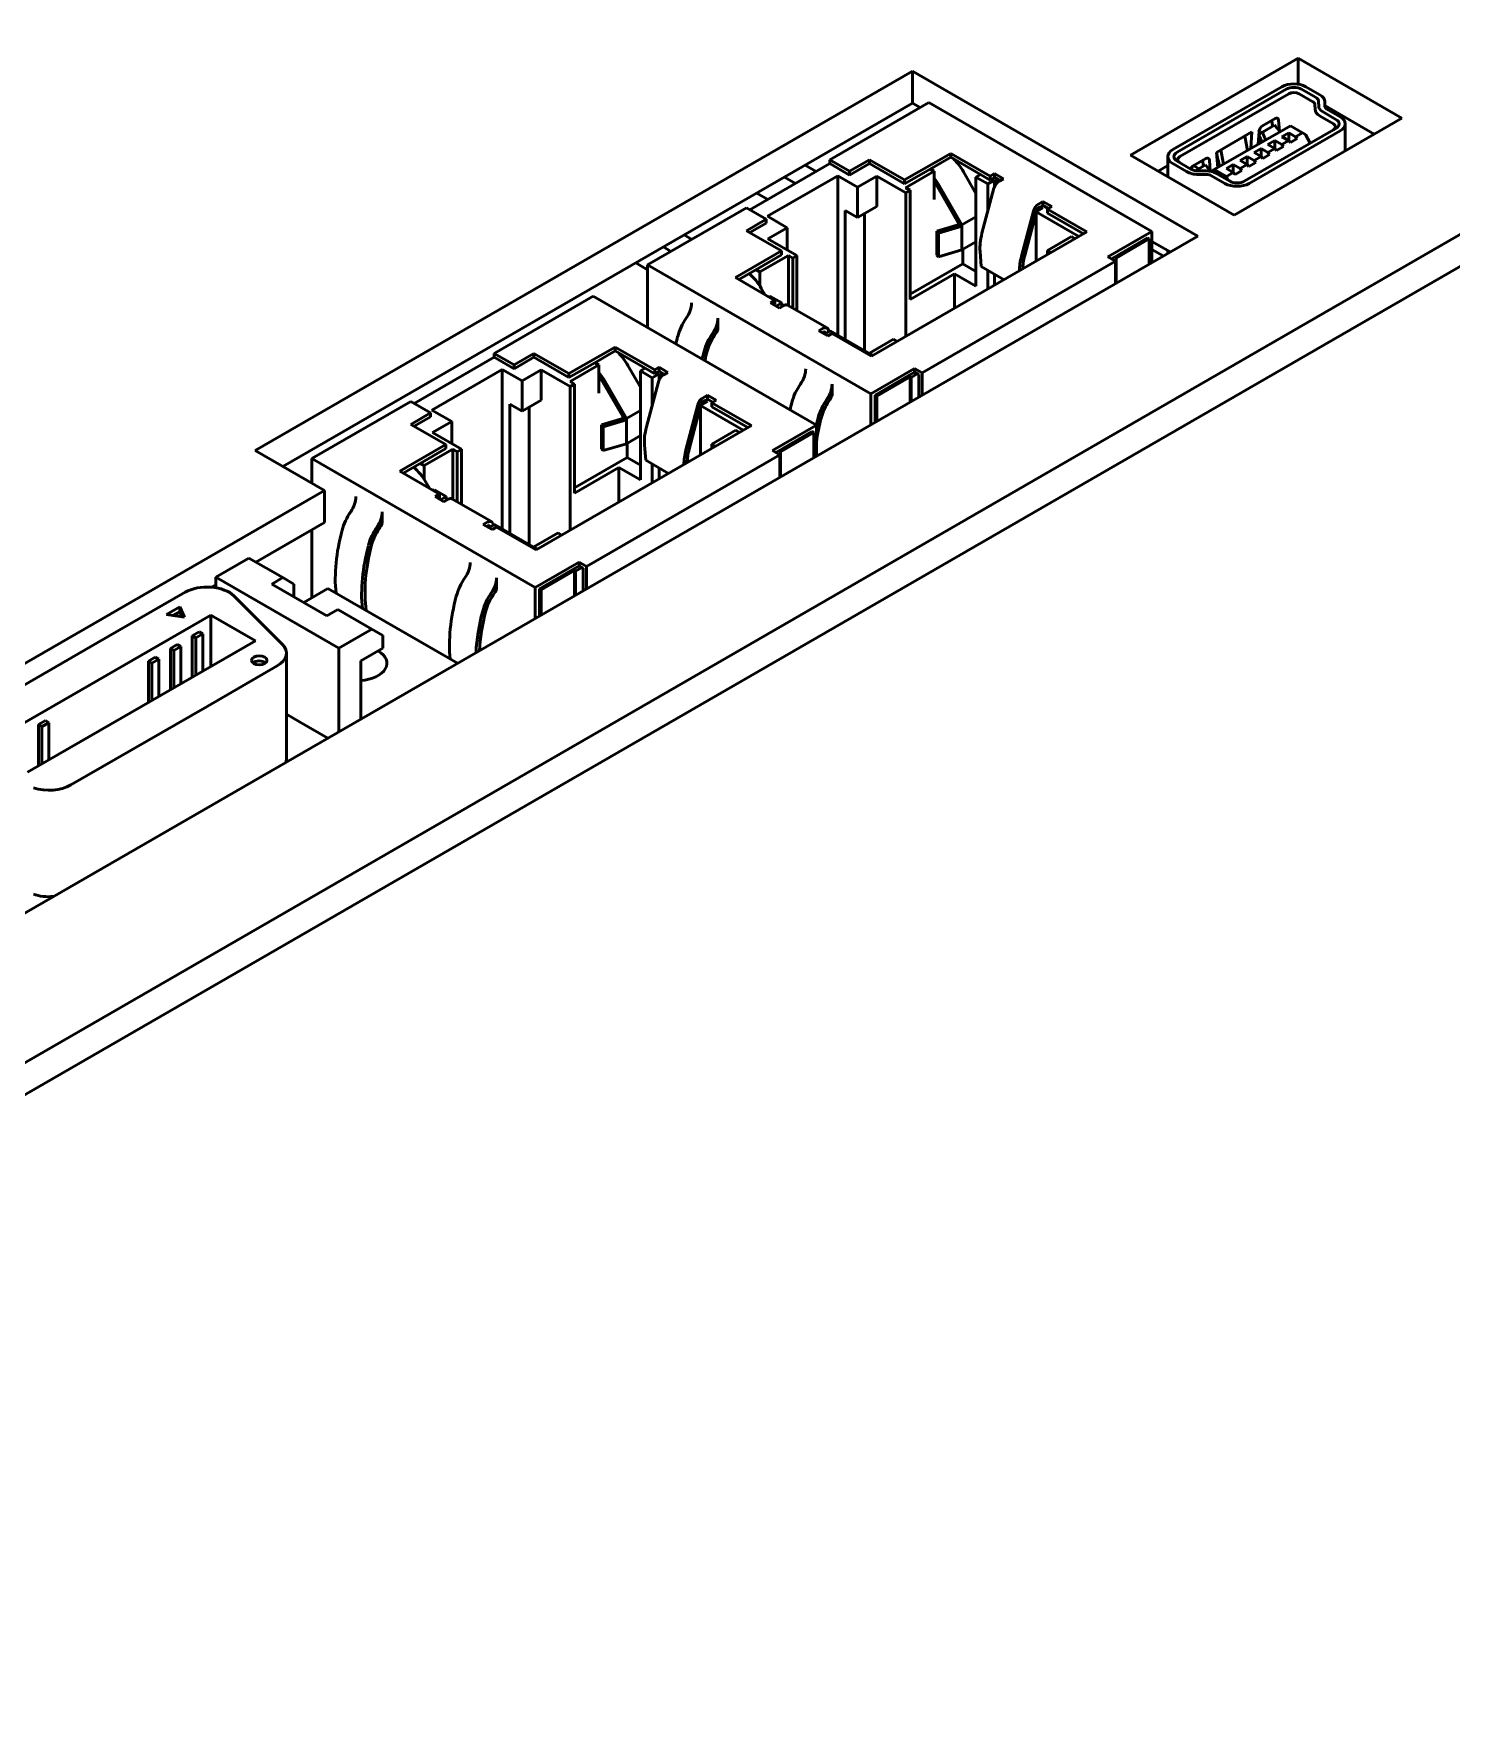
# Model space of a CAD drawing. Header units: millimetres. Extents: x 2121 to 4904, y 892 to 1933.
# Drawn here: x 3199.2 to 3251.3, y 1729.9 to 1791.4 of the extents above; entities that cross this region are included whole.
import ezdxf

# ---------------------------------------------------------------- set-up
doc = ezdxf.new("R2010")
doc.units = ezdxf.units.MM
doc.header["$LTSCALE"] = 1.8
doc.layers.add('외형선(ISO)', color=7, linetype='Continuous', lineweight=50)

msp = doc.modelspace()

# ---------------------------------------------------------------- linework, layer by layer
at = {"layer": '외형선(ISO)'}
for p, q in [((3285.212, 1803.405), (3158.888, 1730.471)), ((3286.231, 1802.817), (3159.906, 1729.883)), ((3239.519, 1786.944), (3245.692, 1790.508)), ((3245.692, 1790.508), (3249.511, 1788.303)), ((3245.692, 1790.508), (3245.692, 1789.556)), ((3207.318, 1776.068), (3231.501, 1790.03)), ((3231.501, 1790.03), (3231.501, 1788.855)), ((3231.501, 1790.03), (3242.001, 1783.968)), ((3241.078, 1787.146), (3245.088, 1789.461)), ((3245.247, 1789.369), (3241.237, 1787.054)), ((3245.342, 1789.204), (3241.333, 1786.889)), ((3246.231, 1788.911), (3245.724, 1789.204)), ((3246.326, 1789.076), (3245.82, 1789.369)), ((3245.979, 1789.461), (3246.486, 1789.168)), ((3231.501, 1788.855), (3208.336, 1775.48)), ((3228.462, 1786.777), (3232.099, 1788.877)), ((3231.78, 1788.693), (3231.501, 1788.855)), ((3232.099, 1788.877), (3240.31, 1784.136)), ((3246.311, 1788.635), (3246.31, 1788.801)), ((3246.446, 1788.746), (3246.445, 1788.912)), ((3246.987, 1788.096), (3246.496, 1788.379)), ((3247.083, 1788.261), (3246.591, 1788.545)), ((3246.67, 1788.913), (3246.671, 1788.746)), ((3248.492, 1787.716), (3246.671, 1788.767)), ((3246.751, 1788.637), (3247.242, 1788.353)), ((3245.406, 1788.028), (3242.606, 1786.411)), ((3242.685, 1787.045), (3243.99, 1787.798)), ((3249.511, 1788.303), (3243.338, 1784.739)), ((3243.729, 1785.994), (3247.083, 1787.93)), ((3247.242, 1787.839), (3243.888, 1785.902)), ((3243.99, 1787.798), (3243.945, 1787.185)), ((3244.218, 1787.342), (3244.251, 1787.814)), ((3244.244, 1787.717), (3244.379, 1787.795)), ((3244.377, 1788.022), (3244.843, 1788.291)), ((3244.379, 1787.795), (3244.825, 1788.052)), ((3244.744, 1788.005), (3244.727, 1788.224)), ((3244.97, 1788.229), (3245, 1787.83)), ((3245.342, 1787.771), (3245.088, 1787.624)), ((3245.342, 1787.771), (3245.342, 1787.477)), ((3245.342, 1787.771), (3245.597, 1787.624)), ((3245.851, 1787.771), (3245.406, 1788.028)), ((3245.597, 1787.624), (3245.851, 1787.771)), ((3245.851, 1787.771), (3245.966, 1787.705)), ((3247.426, 1788.096), (3247.426, 1787.1)), ((3244.324, 1787.183), (3244.069, 1787.036)), ((3244.324, 1787.183), (3244.324, 1786.889)), ((3244.324, 1787.183), (3244.579, 1787.036)), ((3244.833, 1787.477), (3244.579, 1787.33)), ((3244.579, 1787.33), (3244.833, 1787.183)), ((3244.579, 1787.036), (3244.833, 1787.183)), ((3244.833, 1787.477), (3244.833, 1787.183)), ((3244.833, 1787.477), (3245.088, 1787.33)), ((3244.833, 1787.183), (3244.897, 1787.114)), ((3244.897, 1787.114), (3245.151, 1787.261)), ((3245.088, 1787.624), (3245.342, 1787.477)), ((3245.088, 1787.33), (3245.342, 1787.477)), ((3245.151, 1787.261), (3245.088, 1787.33)), ((3245.342, 1787.477), (3245.406, 1787.408)), ((3245.406, 1787.408), (3245.66, 1787.555)), ((3245.66, 1787.555), (3245.597, 1787.624)), ((3245.966, 1787.705), (3246.127, 1787.379)), ((3225.515, 1784.932), (3228.462, 1786.633)), ((3227.555, 1786.577), (3227.959, 1786.343)), ((3228.462, 1786.777), (3229.189, 1786.357)), ((3228.462, 1786.777), (3228.462, 1786.633)), ((3229.189, 1786.213), (3228.462, 1786.633)), ((3229.916, 1786.777), (3229.189, 1786.357)), ((3229.916, 1786.633), (3229.189, 1786.213)), ((3231.21, 1786.03), (3229.916, 1786.777)), ((3229.916, 1786.777), (3229.916, 1786.633)), ((3231.21, 1785.887), (3229.916, 1786.633)), ((3232.907, 1787.01), (3231.21, 1786.03)), ((3232.907, 1786.867), (3232.155, 1786.433)), ((3234.362, 1786.17), (3232.907, 1787.01)), ((3232.907, 1787.01), (3232.907, 1786.867)), ((3232.907, 1786.867), (3234.006, 1786.232)), ((3243.338, 1784.739), (3239.519, 1786.944)), ((3240.894, 1786.562), (3240.537, 1786.356)), ((3240.894, 1786.889), (3240.894, 1786.15)), ((3241.585, 1786.339), (3241.078, 1786.632)), ((3241.237, 1786.723), (3241.744, 1786.431)), ((3241.832, 1786.552), (3242.298, 1786.821)), ((3242.04, 1786.444), (3241.842, 1786.558)), ((3242.279, 1786.582), (3241.915, 1786.372)), ((3242.198, 1786.535), (3242.181, 1786.754)), ((3242.425, 1786.76), (3242.455, 1786.36)), ((3242.73, 1786.483), (3242.685, 1787.045)), ((3243.306, 1786.595), (3243.051, 1786.448)), ((3243.306, 1786.595), (3243.306, 1786.301)), ((3243.306, 1786.595), (3243.56, 1786.448)), ((3243.815, 1786.889), (3243.56, 1786.742)), ((3243.56, 1786.742), (3243.815, 1786.595)), ((3243.56, 1786.448), (3243.815, 1786.595)), ((3243.815, 1786.889), (3243.815, 1786.595)), ((3243.815, 1786.889), (3244.069, 1786.742)), ((3243.815, 1786.595), (3243.879, 1786.526)), ((3243.879, 1786.526), (3244.133, 1786.673)), ((3244.069, 1787.036), (3244.324, 1786.889)), ((3244.069, 1786.742), (3244.324, 1786.889)), ((3244.133, 1786.673), (3244.069, 1786.742)), ((3244.324, 1786.889), (3244.388, 1786.82)), ((3244.388, 1786.82), (3244.642, 1786.967)), ((3244.642, 1786.967), (3244.579, 1787.036)), ((3228.753, 1786.185), (3226.166, 1784.692)), ((3226.791, 1786.136), (3227.195, 1785.902)), ((3229.48, 1785.765), (3228.753, 1786.185)), ((3228.753, 1786.185), (3228.753, 1780.315)), ((3229.189, 1786.357), (3229.189, 1786.213)), ((3230.191, 1786.176), (3229.48, 1785.765)), ((3230.191, 1786.176), (3231.258, 1785.56)), ((3230.191, 1786.176), (3230.191, 1785.056)), ((3232.155, 1786.433), (3231.21, 1785.887)), ((3231.21, 1786.03), (3231.21, 1785.887)), ((3232.301, 1786.349), (3231.25, 1785.742)), ((3232.301, 1786.349), (3232.155, 1786.433)), ((3232.301, 1786.349), (3232.301, 1785.306)), ((3233.374, 1786.334), (3233.836, 1785.534)), ((3233.836, 1786.134), (3234.006, 1786.232)), ((3234.273, 1785.882), (3233.836, 1786.134)), ((3233.836, 1786.134), (3233.836, 1784.675)), ((3234.362, 1786.027), (3234.006, 1786.232)), ((3234.523, 1786.027), (3234.273, 1785.882)), ((3234.523, 1786.264), (3234.362, 1786.17)), ((3234.362, 1786.17), (3234.362, 1786.027)), ((3234.523, 1786.12), (3234.362, 1786.027)), ((3234.847, 1786.077), (3234.523, 1786.264)), ((3234.523, 1786.264), (3234.523, 1786.12)), ((3234.722, 1786.005), (3234.523, 1786.12)), ((3234.645, 1785.956), (3234.523, 1786.027)), ((3234.523, 1786.027), (3234.523, 1785.793)), ((3234.685, 1785.984), (3234.847, 1786.077)), ((3242.316, 1786.232), (3242.028, 1786.232)), ((3242.029, 1786.362), (3242.317, 1786.362)), ((3242.997, 1785.902), (3242.506, 1786.186)), ((3242.606, 1786.411), (3242.542, 1786.374)), ((3242.542, 1786.33), (3242.542, 1786.374)), ((3242.606, 1786.411), (3243.051, 1786.154)), ((3242.665, 1786.278), (3243.156, 1785.994)), ((3243.051, 1786.448), (3243.306, 1786.301)), ((3243.051, 1786.154), (3243.306, 1786.301)), ((3243.097, 1786.048), (3243.051, 1786.154)), ((3243.097, 1786.048), (3243.065, 1786.047)), ((3243.239, 1785.957), (3243.097, 1786.048)), ((3243.306, 1786.301), (3243.369, 1786.232)), ((3243.369, 1786.232), (3243.624, 1786.379)), ((3243.624, 1786.379), (3243.56, 1786.448)), ((3226.177, 1785.314), (3225.773, 1785.548)), ((3229.48, 1785.765), (3229.48, 1784.645)), ((3231.25, 1785.742), (3231.412, 1785.649)), ((3231.258, 1785.56), (3231.412, 1785.649)), ((3231.258, 1785.56), (3231.258, 1780.272)), ((3231.412, 1785.649), (3231.412, 1781.636)), ((3233.222, 1784.386), (3232.417, 1785.781)), ((3232.485, 1785.821), (3233.319, 1784.377)), ((3234.057, 1784.069), (3234.5, 1785.727)), ((3234.273, 1785.882), (3234.273, 1784.876)), ((3221.753, 1782.904), (3225.39, 1785.004)), ((3225.39, 1785.004), (3226.118, 1784.584)), ((3226.166, 1784.692), (3226.894, 1784.272)), ((3229.48, 1784.645), (3229.027, 1784.907)), ((3229.027, 1780.156), (3229.027, 1784.907)), ((3230.191, 1785.056), (3229.48, 1784.645)), ((3229.739, 1784.795), (3229.739, 1779.746)), ((3233.319, 1784.377), (3233.836, 1784.675)), ((3233.836, 1784.675), (3233.836, 1783.752)), ((3235.512, 1783.229), (3235.955, 1784.887)), ((3236.051, 1784.828), (3235.629, 1783.247)), ((3236.051, 1784.855), (3236.301, 1785)), ((3237.624, 1783.947), (3236.051, 1784.855)), ((3236.051, 1784.855), (3236.051, 1783.039)), ((3236.072, 1784.906), (3236.059, 1784.86)), ((3236.14, 1785.144), (3236.301, 1785.237)), ((3236.22, 1785.047), (3236.14, 1785)), ((3236.22, 1785.047), (3236.301, 1785.093)), ((3236.301, 1785), (3236.22, 1785.047)), ((3236.301, 1785.093), (3236.301, 1785.237)), ((3236.625, 1785.05), (3236.301, 1785.237)), ((3236.5, 1784.979), (3236.301, 1785.093)), ((3236.463, 1784.957), (3236.625, 1785.05)), ((3237.918, 1784.117), (3236.463, 1784.957)), ((3236.463, 1784.957), (3236.463, 1784.813)), ((3237.793, 1784.045), (3236.463, 1784.813)), ((3226.118, 1784.584), (3225.39, 1784.164)), ((3225.39, 1784.164), (3226.683, 1783.417)), ((3226.118, 1784.44), (3225.515, 1784.092)), ((3226.118, 1784.584), (3226.118, 1784.44)), ((3226.894, 1784.272), (3226.182, 1783.861)), ((3226.894, 1784.272), (3226.894, 1783.451)), ((3229.997, 1779.544), (3237.918, 1784.117)), ((3232.403, 1784.145), (3233.222, 1784.386)), ((3232.462, 1784.078), (3232.403, 1784.145)), ((3232.403, 1783.268), (3232.403, 1784.145)), ((3233.319, 1784.33), (3232.462, 1784.078)), ((3232.462, 1783.201), (3232.462, 1784.078)), ((3233.319, 1784.33), (3233.222, 1784.386)), ((3233.319, 1784.377), (3233.319, 1784.33)), ((3233.319, 1783.453), (3233.319, 1784.33)), ((3240.31, 1784.136), (3238.694, 1783.203)), ((3240.31, 1784.136), (3240.31, 1782.992)), ((3242.001, 1783.968), (3174.543, 1745.021)), ((3222.336, 1783.564), (3222.616, 1783.402)), ((3223.1, 1784.005), (3223.38, 1783.843)), ((3227.249, 1783.245), (3226.182, 1783.861)), ((3233.319, 1783.453), (3232.462, 1783.201)), ((3233.319, 1783.453), (3233.836, 1783.752)), ((3233.351, 1783.472), (3233.351, 1782.942)), ((3233.836, 1783.752), (3233.836, 1782.121)), ((3237.352, 1783.945), (3236.463, 1783.432)), ((3236.463, 1783.432), (3236.597, 1783.355)), ((3236.463, 1783.432), (3236.463, 1783.277)), ((3237.486, 1783.868), (3237.352, 1783.945)), ((3240.148, 1783.899), (3238.928, 1783.194)), ((3240.213, 1783.861), (3238.993, 1783.157)), ((3240.148, 1783.899), (3240.213, 1783.861)), ((3240.213, 1783.861), (3240.213, 1782.936)), ((3240.983, 1783.38), (3240.31, 1783.768)), ((3240.31, 1783.474), (3240.728, 1783.233)), ((3240.894, 1783.431), (3240.894, 1783.329)), ((3221.753, 1782.725), (3221.318, 1782.976)), ((3221.753, 1782.904), (3229.965, 1778.163)), ((3221.753, 1780.594), (3221.753, 1782.904)), ((3226.683, 1783.417), (3224.986, 1782.437)), ((3226.683, 1783.273), (3225.738, 1782.728)), ((3225.883, 1782.644), (3226.934, 1783.25)), ((3226.683, 1783.417), (3226.683, 1783.273)), ((3227.096, 1783.157), (3226.934, 1783.25)), ((3226.934, 1783.25), (3226.934, 1781.407)), ((3227.096, 1783.157), (3227.249, 1783.245)), ((3227.096, 1783.157), (3227.096, 1781.314)), ((3227.249, 1783.245), (3227.249, 1781.225)), ((3233.351, 1782.942), (3231.412, 1781.822)), ((3231.856, 1778.938), (3238.968, 1783.044)), ((3232.462, 1783.201), (3232.403, 1783.268)), ((3233.836, 1782.662), (3233.351, 1782.942)), ((3234.033, 1782.845), (3233.987, 1783.4)), ((3234.873, 1782.359), (3234.033, 1782.845)), ((3238.968, 1783.044), (3238.694, 1783.203)), ((3238.928, 1783.194), (3238.818, 1783.131)), ((3238.928, 1783.194), (3238.993, 1783.157)), ((3238.968, 1783.044), (3238.968, 1782.217)), ((3238.993, 1782.231), (3238.993, 1783.157)), ((3224.986, 1782.437), (3226.441, 1781.597)), ((3225.111, 1782.365), (3225.738, 1782.728)), ((3225.883, 1782.644), (3225.738, 1782.728)), ((3225.883, 1782.644), (3225.883, 1782.132)), ((3233.044, 1782.578), (3231.412, 1781.636)), ((3233.044, 1782.578), (3233.044, 1781.303)), ((3233.044, 1782.578), (3233.836, 1782.121)), ((3234.273, 1782.706), (3234.273, 1782.013)), ((3234.523, 1782.562), (3234.523, 1782.157)), ((3216.115, 1779.649), (3219.752, 1781.749)), ((3219.752, 1781.749), (3227.964, 1777.008)), ((3225.939, 1782.041), (3226.072, 1781.811)), ((3226.21, 1781.731), (3226.255, 1781.757)), ((3226.255, 1781.757), (3226.692, 1781.505)), ((3226.441, 1781.597), (3226.279, 1781.504)), ((3226.441, 1781.597), (3226.441, 1781.454)), ((3226.279, 1781.504), (3226.603, 1781.317)), ((3226.441, 1781.454), (3226.404, 1781.432)), ((3226.692, 1781.505), (3226.485, 1781.386)), ((3226.603, 1781.317), (3226.764, 1781.411)), ((3226.692, 1781.505), (3226.692, 1781.369)), ((3228.358, 1780.585), (3226.904, 1781.425)), ((3224.34, 1780.944), (3224.34, 1780.518)), ((3228.057, 1780.477), (3228.219, 1780.571)), ((3228.057, 1780.477), (3228.381, 1780.291)), ((3228.219, 1780.427), (3228.182, 1780.406)), ((3228.263, 1780.359), (3228.47, 1780.478)), ((3228.299, 1780.38), (3228.287, 1780.411)), ((3228.381, 1780.291), (3228.542, 1780.384)), ((3228.404, 1780.528), (3228.432, 1780.457)), ((3230.042, 1779.57), (3228.47, 1780.478)), ((3228.542, 1780.384), (3229.997, 1779.544)), ((3220.561, 1779.882), (3218.863, 1778.902)), ((3220.561, 1779.738), (3219.809, 1779.305)), ((3222.016, 1779.042), (3220.561, 1779.882)), ((3220.561, 1779.882), (3220.561, 1779.738)), ((3220.561, 1779.738), (3221.66, 1779.104)), ((3230.805, 1780.166), (3229.916, 1779.652)), ((3230.805, 1780.166), (3230.94, 1780.088)), ((3213.169, 1777.804), (3216.115, 1779.505)), ((3216.115, 1779.649), (3216.843, 1779.229)), ((3216.115, 1779.649), (3216.115, 1779.505)), ((3216.843, 1779.085), (3216.115, 1779.505)), ((3217.57, 1779.649), (3216.843, 1779.229)), ((3217.57, 1779.505), (3216.843, 1779.085)), ((3216.843, 1779.229), (3216.843, 1779.085)), ((3218.863, 1778.902), (3217.57, 1779.649)), ((3217.57, 1779.649), (3217.57, 1779.505)), ((3218.863, 1778.759), (3217.57, 1779.505)), ((3219.809, 1779.305), (3218.863, 1778.759)), ((3219.955, 1779.221), (3218.904, 1778.614)), ((3219.955, 1779.221), (3219.809, 1779.305)), ((3219.955, 1779.221), (3219.955, 1778.178)), ((3221.028, 1779.206), (3221.49, 1778.406)), ((3222.177, 1779.136), (3222.016, 1779.042)), ((3222.5, 1778.949), (3222.177, 1779.136)), ((3222.177, 1779.136), (3222.177, 1778.992)), ((3229.916, 1779.652), (3230.051, 1779.575)), ((3229.916, 1779.643), (3229.916, 1779.652)), ((3216.406, 1779.057), (3213.82, 1777.564)), ((3217.134, 1778.637), (3216.406, 1779.057)), ((3216.406, 1779.057), (3216.406, 1773.187)), ((3217.845, 1779.048), (3217.134, 1778.637)), ((3217.134, 1778.637), (3217.134, 1777.517)), ((3217.845, 1779.048), (3218.912, 1778.432)), ((3217.845, 1779.048), (3217.845, 1777.928)), ((3218.863, 1778.902), (3218.863, 1778.759)), ((3218.904, 1778.614), (3219.065, 1778.521)), ((3218.912, 1778.432), (3219.065, 1778.521)), ((3219.065, 1778.521), (3219.065, 1774.508)), ((3220.876, 1777.258), (3220.071, 1778.653)), ((3220.139, 1778.693), (3220.973, 1777.249)), ((3221.49, 1779.006), (3221.66, 1779.104)), ((3221.927, 1778.754), (3221.49, 1779.006)), ((3221.49, 1779.006), (3221.49, 1777.547)), ((3222.016, 1778.899), (3221.66, 1779.104)), ((3221.711, 1776.941), (3222.154, 1778.599)), ((3222.177, 1778.899), (3221.927, 1778.754)), ((3221.927, 1778.754), (3221.927, 1777.748)), ((3222.016, 1779.042), (3222.016, 1778.899)), ((3222.177, 1778.992), (3222.016, 1778.899)), ((3222.376, 1778.877), (3222.177, 1778.992)), ((3222.299, 1778.828), (3222.177, 1778.899)), ((3222.177, 1778.899), (3222.177, 1778.665)), ((3222.339, 1778.856), (3222.5, 1778.949)), ((3228.542, 1778.518), (3228.542, 1778.091)), ((3229.965, 1778.163), (3231.581, 1779.096)), ((3231.347, 1778.817), (3230.126, 1778.113)), ((3231.412, 1778.78), (3230.191, 1778.075)), ((3231.581, 1778.953), (3231.347, 1778.817)), ((3231.347, 1778.817), (3231.412, 1778.78)), ((3231.355, 1778.822), (3231.452, 1778.766)), ((3231.412, 1778.78), (3231.412, 1777.854)), ((3231.452, 1778.766), (3231.678, 1778.897)), ((3231.452, 1777.877), (3231.452, 1778.766)), ((3231.581, 1779.096), (3231.581, 1778.953)), ((3231.856, 1778.938), (3231.581, 1779.096)), ((3231.581, 1778.953), (3231.732, 1778.866)), ((3231.732, 1778.039), (3231.732, 1778.866)), ((3231.856, 1778.938), (3231.856, 1778.111)), ((3217.845, 1777.928), (3217.134, 1777.517)), ((3218.912, 1778.432), (3218.912, 1773.144)), ((3223.794, 1778.016), (3223.955, 1778.109)), ((3223.874, 1777.919), (3223.794, 1777.872)), ((3223.874, 1777.919), (3223.955, 1777.965)), ((3223.955, 1777.872), (3223.874, 1777.919)), ((3223.955, 1777.965), (3223.955, 1778.109)), ((3224.279, 1777.922), (3223.955, 1778.109)), ((3224.154, 1777.851), (3223.955, 1777.965)), ((3224.117, 1777.829), (3224.279, 1777.922)), ((3229.965, 1777.019), (3229.965, 1778.163)), ((3230.126, 1778.113), (3230.126, 1777.112)), ((3230.126, 1778.113), (3230.191, 1778.075)), ((3230.191, 1777.149), (3230.191, 1778.075)), ((3209.407, 1775.776), (3213.044, 1777.876)), ((3213.044, 1777.876), (3213.772, 1777.456)), ((3213.772, 1777.456), (3213.044, 1777.036)), ((3213.772, 1777.312), (3213.169, 1776.964)), ((3213.772, 1777.456), (3213.772, 1777.312)), ((3213.82, 1777.564), (3214.548, 1777.144)), ((3217.134, 1777.517), (3216.681, 1777.779)), ((3216.681, 1773.028), (3216.681, 1777.779)), ((3217.392, 1777.667), (3217.392, 1772.618)), ((3220.973, 1777.249), (3221.49, 1777.547)), ((3221.49, 1777.547), (3221.49, 1776.624)), ((3223.166, 1776.101), (3223.608, 1777.759)), ((3223.705, 1777.7), (3223.283, 1776.119)), ((3223.705, 1777.727), (3223.955, 1777.872)), ((3225.277, 1776.819), (3223.705, 1777.727)), ((3223.705, 1777.727), (3223.705, 1775.911)), ((3223.725, 1777.778), (3223.713, 1777.732)), ((3225.572, 1776.989), (3224.117, 1777.829)), ((3224.117, 1777.829), (3224.117, 1777.685)), ((3225.447, 1776.917), (3224.117, 1777.685)), ((3213.044, 1777.036), (3214.337, 1776.289)), ((3214.548, 1777.144), (3213.836, 1776.733)), ((3214.903, 1776.117), (3213.836, 1776.733)), ((3214.548, 1777.144), (3214.548, 1776.323)), ((3217.651, 1772.416), (3225.572, 1776.989)), ((3220.057, 1777.017), (3220.876, 1777.258)), ((3220.116, 1776.95), (3220.057, 1777.017)), ((3220.057, 1776.14), (3220.057, 1777.017)), ((3220.973, 1777.202), (3220.116, 1776.95)), ((3220.116, 1776.073), (3220.116, 1776.95)), ((3220.973, 1777.202), (3220.876, 1777.258)), ((3220.973, 1777.249), (3220.973, 1777.202)), ((3220.973, 1776.325), (3220.973, 1777.202)), ((3225.006, 1776.817), (3224.117, 1776.304)), ((3225.14, 1776.74), (3225.006, 1776.817)), ((3227.964, 1777.008), (3226.348, 1776.075)), ((3227.802, 1776.771), (3226.582, 1776.066)), ((3227.867, 1776.733), (3226.647, 1776.029)), ((3227.802, 1776.771), (3227.867, 1776.733)), ((3227.867, 1776.733), (3227.867, 1775.807)), ((3227.964, 1777.008), (3227.964, 1775.863)), ((3209.863, 1774.599), (3207.318, 1776.068)), ((3214.337, 1776.289), (3212.64, 1775.309)), ((3214.337, 1776.145), (3213.392, 1775.6)), ((3213.537, 1775.516), (3214.588, 1776.122)), ((3214.337, 1776.289), (3214.337, 1776.145)), ((3214.75, 1776.029), (3214.588, 1776.122)), ((3214.588, 1776.122), (3214.588, 1774.279)), ((3214.75, 1776.029), (3214.903, 1776.117)), ((3214.903, 1776.117), (3214.903, 1774.097)), ((3220.116, 1776.073), (3220.057, 1776.14)), ((3220.973, 1776.325), (3220.116, 1776.073)), ((3220.973, 1776.325), (3221.49, 1776.624)), ((3221.005, 1776.344), (3221.005, 1775.814)), ((3221.49, 1776.624), (3221.49, 1774.993)), ((3221.687, 1775.717), (3221.641, 1776.272)), ((3224.117, 1776.304), (3224.251, 1776.227)), ((3224.117, 1776.304), (3224.117, 1776.149)), ((3226.622, 1775.916), (3226.348, 1776.075)), ((3226.582, 1776.066), (3226.472, 1776.003)), ((3226.582, 1776.066), (3226.647, 1776.029)), ((3209.407, 1775.776), (3217.619, 1771.035)), ((3209.407, 1774.862), (3209.407, 1775.776)), ((3212.765, 1775.237), (3213.392, 1775.6)), ((3213.537, 1775.516), (3213.392, 1775.6)), ((3213.537, 1775.516), (3213.537, 1775.004)), ((3214.75, 1776.029), (3214.75, 1774.186)), ((3221.005, 1775.814), (3219.065, 1774.694)), ((3220.698, 1775.45), (3219.065, 1774.508)), ((3219.51, 1771.81), (3226.622, 1775.916)), ((3220.698, 1775.45), (3220.698, 1774.175)), ((3220.698, 1775.45), (3221.49, 1774.993)), ((3221.49, 1775.534), (3221.005, 1775.814)), ((3222.527, 1775.231), (3221.687, 1775.717)), ((3221.927, 1775.578), (3221.927, 1774.885)), ((3222.177, 1775.434), (3222.177, 1775.029)), ((3226.622, 1775.916), (3226.622, 1775.089)), ((3226.647, 1775.103), (3226.647, 1776.029)), ((3212.64, 1775.309), (3214.095, 1774.469)), ((3213.593, 1774.913), (3213.726, 1774.683)), ((3166.588, 1749.614), (3209.863, 1774.599)), ((3209.863, 1773.423), (3209.863, 1774.599)), ((3213.864, 1774.603), (3213.909, 1774.629)), ((3213.909, 1774.629), (3214.345, 1774.377)), ((3214.095, 1774.469), (3213.933, 1774.376)), ((3213.933, 1774.376), (3214.257, 1774.189)), ((3214.095, 1774.326), (3214.058, 1774.304)), ((3214.095, 1774.469), (3214.095, 1774.326)), ((3214.345, 1774.377), (3214.139, 1774.257)), ((3214.257, 1774.189), (3214.418, 1774.283)), ((3214.345, 1774.377), (3214.345, 1774.241)), ((3216.012, 1773.457), (3214.558, 1774.296)), ((3211.994, 1773.816), (3211.994, 1773.39)), ((3209.863, 1773.423), (3207.342, 1771.967)), ((3209.407, 1770.66), (3209.407, 1773.16)), ((3215.711, 1773.349), (3215.873, 1773.443)), ((3215.711, 1773.349), (3216.035, 1773.163)), ((3215.873, 1773.299), (3215.836, 1773.278)), ((3215.917, 1773.231), (3216.124, 1773.35)), ((3215.953, 1773.252), (3215.941, 1773.283)), ((3216.035, 1773.163), (3216.196, 1773.256)), ((3216.058, 1773.4), (3216.086, 1773.328)), ((3217.696, 1772.442), (3216.124, 1773.35)), ((3216.196, 1773.256), (3217.651, 1772.416)), ((3218.459, 1773.038), (3217.57, 1772.524)), ((3218.459, 1773.038), (3218.593, 1772.96)), ((3217.57, 1772.524), (3217.704, 1772.447)), ((3217.57, 1772.515), (3217.57, 1772.524)), ((3205.87, 1771.417), (3207.082, 1772.117)), ((3208.335, 1771.394), (3207.082, 1772.117)), ((3217.619, 1771.035), (3219.235, 1771.968)), ((3219.235, 1771.824), (3219.001, 1771.689)), ((3219.106, 1771.638), (3219.332, 1771.768)), ((3219.235, 1771.968), (3219.235, 1771.824)), ((3219.51, 1771.81), (3219.235, 1771.968)), ((3219.235, 1771.824), (3219.386, 1771.738)), ((3219.386, 1770.911), (3219.386, 1771.738)), ((3219.51, 1771.81), (3219.51, 1770.983)), ((3210.396, 1768.804), (3205.87, 1771.417)), ((3205.87, 1771.023), (3205.87, 1771.417)), ((3207.931, 1771.16), (3208.335, 1771.394)), ((3207.931, 1771.16), (3209.951, 1769.994)), ((3208.335, 1771.394), (3208.739, 1771.16)), ((3208.739, 1771.16), (3208.739, 1770.694)), ((3216.196, 1771.39), (3216.196, 1770.963)), ((3219.001, 1771.689), (3217.78, 1770.985)), ((3219.065, 1771.652), (3217.845, 1770.947)), ((3219.001, 1771.689), (3219.065, 1771.652)), ((3219.009, 1771.694), (3219.106, 1771.638)), ((3219.065, 1771.652), (3219.065, 1770.726)), ((3219.106, 1770.749), (3219.106, 1771.638)), ((3201.505, 1768.991), (3204.738, 1770.857)), ((3205.87, 1771.117), (3205.738, 1771.041)), ((3206.536, 1770.72), (3208.311, 1768.945)), ((3209.992, 1770.997), (3209.103, 1770.484)), ((3213.721, 1768.844), (3209.992, 1770.997)), ((3217.619, 1769.891), (3217.619, 1771.035)), ((3217.78, 1770.985), (3217.78, 1769.984)), ((3217.78, 1770.985), (3217.845, 1770.947)), ((3217.845, 1770.021), (3217.845, 1770.947)), ((3197.303, 1765.177), (3205.685, 1770.017)), ((3204.54, 1770.321), (3204.05, 1770.039)), ((3204.719, 1769.935), (3204.05, 1770.039)), ((3204.54, 1770.135), (3204.305, 1769.999)), ((3204.54, 1770.321), (3204.719, 1769.935)), ((3204.54, 1770.135), (3204.54, 1770.321)), ((3204.54, 1770.135), (3204.626, 1769.949)), ((3205.685, 1770.017), (3207.325, 1769.071)), ((3205.685, 1770.017), (3205.685, 1768.124)), ((3210.355, 1770.227), (3209.951, 1769.994)), ((3211.608, 1769.504), (3210.355, 1770.227)), ((3205.004, 1769.25), (3205.258, 1769.397)), ((3205.385, 1769.324), (3205.131, 1769.177)), ((3205.258, 1769.397), (3205.385, 1769.324)), ((3205.385, 1769.324), (3205.385, 1767.951)), ((3210.396, 1768.804), (3211.608, 1769.504)), ((3211.608, 1769.504), (3212.012, 1769.271)), ((3195.848, 1765.724), (3201.505, 1768.991)), ((3207.325, 1769.071), (3198.942, 1764.231)), ((3204.196, 1768.784), (3204.45, 1768.93)), ((3204.196, 1767.264), (3204.196, 1768.784)), ((3204.323, 1768.711), (3204.196, 1768.784)), ((3204.577, 1768.857), (3204.323, 1768.711)), ((3204.323, 1767.338), (3204.323, 1768.711)), ((3204.45, 1768.93), (3204.577, 1768.857)), ((3204.577, 1768.857), (3204.577, 1767.484)), ((3205.004, 1767.731), (3205.004, 1769.25)), ((3205.131, 1769.177), (3205.004, 1769.25)), ((3205.131, 1767.804), (3205.131, 1769.177)), ((3210.396, 1765.72), (3210.396, 1768.804)), ((3212.012, 1768.804), (3211.204, 1768.337)), ((3212.012, 1769.271), (3212.012, 1768.804)), ((3214.763, 1768.242), (3213.721, 1768.844)), ((3203.388, 1768.317), (3203.641, 1768.464)), ((3203.388, 1766.798), (3203.388, 1768.317)), ((3203.515, 1768.244), (3203.388, 1768.317)), ((3203.768, 1768.39), (3203.515, 1768.244)), ((3203.515, 1766.871), (3203.515, 1768.244)), ((3203.641, 1768.464), (3203.768, 1768.39)), ((3203.768, 1768.39), (3203.768, 1767.018)), ((3208.13, 1768.149), (3205.546, 1766.657)), ((3208.464, 1764.696), (3208.464, 1768.615)), ((3211.204, 1768.337), (3211.204, 1766.187)), ((3205.546, 1766.657), (3200.539, 1763.766)), ((3208.952, 1766.091), (3208.464, 1766.373)), ((3199.347, 1765.984), (3199.6, 1766.131)), ((3199.473, 1765.911), (3199.347, 1765.984)), ((3199.347, 1764.465), (3199.347, 1765.984)), ((3199.727, 1766.057), (3199.473, 1765.911)), ((3199.473, 1764.538), (3199.473, 1765.911)), ((3199.6, 1766.131), (3199.727, 1766.057)), ((3199.727, 1766.057), (3199.727, 1764.684)), ((3209.995, 1765.489), (3208.952, 1766.091))]:
    msp.add_line(p, q, dxfattribs=at)
for centre, major_axis, start_param, end_param in [((3245.533, 1789.204), (0.63, 0), 0.785398, 2.356194), ((3245.533, 1789.204), (-0.405, 0), 3.926991, 5.497787), ((3245.533, 1789.093), (-0.27, 0), 3.926991, 5.497787), ((3246.04, 1788.911), (0.405, 0), 0.004831, 0.785398), ((3246.04, 1788.911), (0.63, 0), 0.004831, 0.785398), ((3246.04, 1788.801), (0.27, 0), 0.004831, 0.785398), ((3246.941, 1788.637), (-0.63, 0), 0.004831, 0.785398), ((3246.941, 1788.747), (-0.495, 0), 0.004831, 0.785398), ((3246.941, 1788.747), (-0.27, 0), 0.004831, 0.785398), ((3246.796, 1788.096), (0.63, 0), 5.497787, 7.068583), ((3244.377, 1787.875), (0.09, 0.156), 0.785398, 2.273053), ((3244.843, 1788.144), (0.09, 0.156), 5.580928, 7.068583), ((3246.796, 1787.986), (0.27, 0), 5.497787, 7.068583), ((3246.796, 1788.096), (0.405, 0), 5.497787, 7.068583), ((3241.524, 1786.889), (-0.63, 0), 5.497787, 7.068583), ((3232.689, 1785.938), (0.686, -1.188), 1.570796, 2.012947), ((3241.524, 1786.889), (-0.405, 0), 5.497787, 7.068583), ((3241.524, 1786.779), (-0.27, 0), 5.497787, 7.068583), ((3241.832, 1786.405), (0.09, 0.156), 0.785398, 1.691391), ((3242.298, 1786.674), (0.09, 0.156), 5.580928, 7.068583), ((3231.8, 1785.425), (0.686, -1.188), 1.570796, 1.813241), ((3231.8, 1785.425), (-0.617, 1.069), 4.712389, 4.886314), ((3234.685, 1785.756), (0.139, 0.241), 0.785398, 2.007129), ((3242.031, 1786.596), (-0.63, 0), 0.785398, 1.565965), ((3242.031, 1786.596), (0.405, 0), 3.926991, 4.707558), ((3242.315, 1786.076), (0.27, 0), 0.785398, 1.565965), ((3242.315, 1786.076), (0.495, 0), 0.785398, 1.565965), ((3243.443, 1786.16), (-0.63, 0), 0.785398, 2.356194), ((3243.443, 1786.16), (0.405, 0), 3.926991, 5.497787), ((3236.14, 1784.916), (0.139, 0.241), 0.785398, 2.007129), ((3236.14, 1784.916), (-0.0513, -0.0888), 3.926991, 5.148721), ((3235.238, 1784.254), (0.888, 1.538), 2.007129, 2.447091), ((3236.693, 1783.414), (0.888, 1.538), 2.007129, 2.359161), ((3236.693, 1783.414), (-0.8, -1.386), 5.148721, 5.50108), ((3225.253, 1781.645), (0.686, -1.188), 1.570796, 2.102218), ((3222.885, 1781.224), (0.343, 0.594), 4.57251, 5.497787), ((3226.764, 1781.183), (0.139, 0.241), 0, 0.785398), ((3223.738, 1780.409), (0.66, 1.142), 1.430917, 2.007129), ((3224.708, 1779.849), (0.66, 1.142), 1.430917, 2.007129), ((3223.855, 1780.664), (0.343, 0.594), 4.57251, 5.497787), ((3223.855, 1780.664), (-0.431, -0.746), 1.430917, 1.705653), ((3228.219, 1780.343), (0.139, 0.241), 5.846853, 7.068583), ((3228.219, 1780.343), (0.0513, 0.0888), 5.846853, 7.068583), ((3226.776, 1780.886), (2.946, 5.102), 2.007129, 2.059259), ((3224.708, 1779.849), (-0.572, -0.99), 4.57251, 5.148721), ((3220.342, 1778.81), (0.686, -1.188), 1.570796, 2.012947), ((3227.745, 1780.326), (2.946, 5.102), 2.007129, 2.059259), ((3227.745, 1780.326), (-2.857, -4.949), 5.148721, 5.217292), ((3219.453, 1778.297), (0.686, -1.188), 1.570796, 1.813241), ((3219.453, 1778.297), (-0.617, 1.069), 4.712389, 4.886314), ((3222.339, 1778.628), (0.139, 0.241), 0.785398, 2.007129), ((3227.94, 1777.982), (0.66, 1.142), 1.430917, 2.007129), ((3227.088, 1778.798), (0.343, 0.594), 4.57251, 5.497787), ((3228.057, 1778.238), (0.343, 0.594), 4.57251, 5.497787), ((3223.794, 1777.788), (0.139, 0.241), 0.785398, 2.007129), ((3228.91, 1777.422), (0.66, 1.142), 1.430917, 2.007129), ((3228.057, 1778.238), (-0.431, -0.746), 1.430917, 1.705653), ((3223.794, 1777.788), (-0.0513, -0.0888), 3.926991, 5.148721), ((3230.978, 1778.46), (2.946, 5.102), 2.007129, 2.059259), ((3231.948, 1777.9), (-2.857, -4.949), 5.148721, 5.329769), ((3231.948, 1777.9), (2.946, 5.102), 2.007129, 2.060017), ((3228.91, 1777.422), (-0.572, -0.99), 4.57251, 5.148721), ((3222.892, 1777.126), (0.888, 1.538), 2.007129, 2.447091), ((3224.346, 1776.286), (0.888, 1.538), 2.007129, 2.359161), ((3224.346, 1776.286), (-0.8, -1.386), 5.148721, 5.50108), ((3212.907, 1774.517), (0.686, -1.188), 1.570796, 2.102218), ((3210.539, 1774.096), (0.343, 0.594), 4.57251, 5.497787), ((3214.418, 1774.055), (0.139, 0.241), 0, 0.785398), ((3211.392, 1773.281), (0.66, 1.142), 1.430917, 2.007129), ((3211.509, 1773.536), (0.343, 0.594), 4.57251, 5.497787), ((3214.43, 1773.758), (2.946, 5.102), 2.007129, 2.469549), ((3212.361, 1772.721), (0.66, 1.142), 1.430917, 2.007129), ((3212.361, 1772.721), (-0.572, -0.99), 4.57251, 5.148721), ((3211.509, 1773.536), (-0.431, -0.746), 1.430917, 1.705653), ((3215.873, 1773.215), (0.139, 0.241), 5.846853, 7.068583), ((3215.873, 1773.215), (0.0513, 0.0888), 5.846853, 7.068583), ((3215.399, 1773.198), (2.946, 5.102), 2.007129, 2.469549), ((3215.399, 1773.198), (-2.857, -4.949), 5.148721, 5.650857), ((3214.741, 1771.67), (0.343, 0.594), 4.57251, 5.497787), ((3215.594, 1770.854), (0.66, 1.142), 1.430917, 2.007129), ((3215.711, 1771.11), (0.343, 0.594), 4.57251, 5.497787), ((3205.546, 1770.39), (-1.143, 0), 3.665191, 5.497787), ((3218.632, 1771.332), (2.946, 5.102), 2.007129, 2.469549), ((3216.564, 1770.294), (0.66, 1.142), 1.430917, 2.007129), ((3216.564, 1770.294), (-0.572, -0.99), 4.57251, 5.148721), ((3215.711, 1771.11), (-0.431, -0.746), 1.430917, 1.705653), ((3219.602, 1770.772), (2.946, 5.102), 2.007129, 2.301256), ((3219.602, 1770.772), (-2.857, -4.949), 5.148721, 5.441154), ((3207.321, 1768.615), (1.143, 0), 5.497787, 6.806784), ((3211.042, 1768.244), (1.12, 0), 4.857202, 7.068583), ((3207.465, 1768.163), (-0.286, 0), 3.742857, 5.681921), ((3207.321, 1764.696), (1.143, 0), 6.134698, 6.283185), ((3199.73, 1764.233), (1.143, 0), 4.18879, 5.497787), ((3199.73, 1760.313), (-1.143, 0), 1.047198, 1.719284)]:
    msp.add_ellipse(centre, major_axis=major_axis, ratio=0.57735, start_param=start_param, end_param=end_param, dxfattribs=at)
msp.add_ellipse((3207.465, 1768.349), major_axis=(-0.286, 0), ratio=0.57735, dxfattribs=at)
for points in [[(3244.461, 1787.579), (3244.43, 1787.649), (3244.403, 1787.721), (3244.379, 1787.795)], [(3244.825, 1788.052), (3244.877, 1787.995), (3244.925, 1787.935), (3244.97, 1787.873)], [(3244.97, 1787.873), (3244.987, 1787.851), (3245.002, 1787.827), (3245.017, 1787.803)], [(3242.951, 1786.61), (3242.915, 1786.786), (3242.88, 1786.962), (3242.846, 1787.138)], [(3243.734, 1787.651), (3243.764, 1787.472), (3243.792, 1787.293), (3243.82, 1787.112)], [(3244.326, 1787.501), (3244.295, 1787.571), (3244.268, 1787.643), (3244.244, 1787.717)], [(3244.326, 1787.501), (3244.338, 1787.476), (3244.348, 1787.449), (3244.357, 1787.422)], [(3244.461, 1787.579), (3244.473, 1787.554), (3244.484, 1787.528), (3244.494, 1787.501)], [(3242.425, 1786.404), (3242.38, 1786.465), (3242.331, 1786.525), (3242.279, 1786.582)], [(3242.689, 1787.047), (3242.723, 1786.871), (3242.759, 1786.696), (3242.795, 1786.521)], [(3242.462, 1786.349), (3242.45, 1786.367), (3242.438, 1786.386), (3242.425, 1786.404)]]:
    msp.add_open_spline(points, degree=3, dxfattribs=at)

doc.saveas('drawing.dxf')
